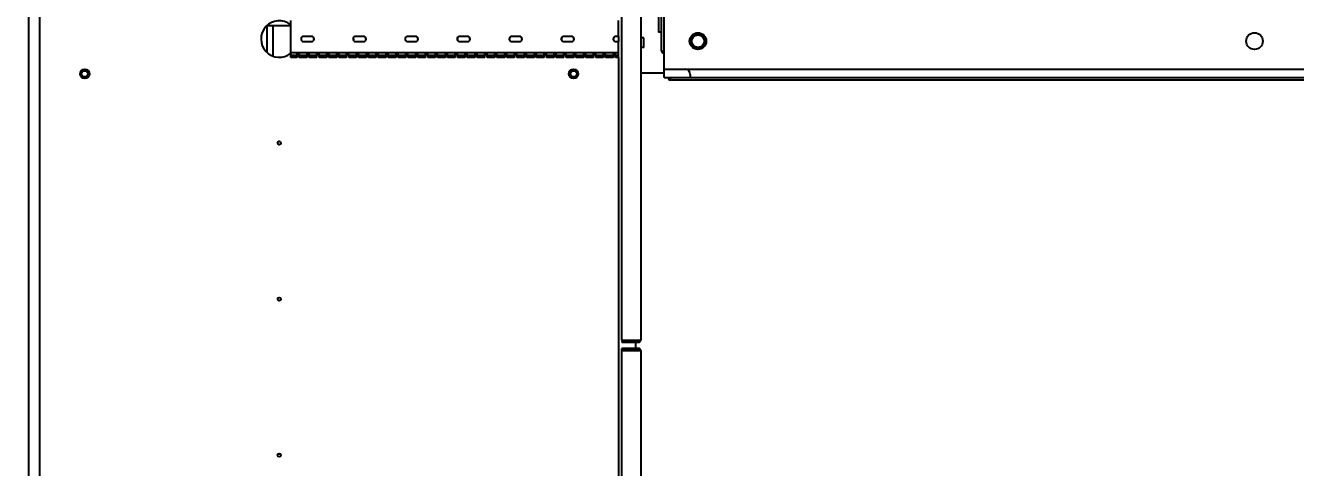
# Model space of a CAD drawing. Header units: feet. Extents: x -1522 to 974, y -3833 to 696.
# Drawn here: x 26.861 to 30.867, y 10.743 to 12.137 of the extents above; entities that cross this region are included whole.
import ezdxf

# ---------------------------------------------------------------- set-up
doc = ezdxf.new("R2010")
doc.units = ezdxf.units.FT
doc.header["$MEASUREMENT"] = 0
doc.layers.add('E-EQPM-XFMR-1500V', color=141, linetype='Continuous')
doc.layers.add('G-NPLT', color=67, linetype='Continuous', plot=False)
doc.styles.add('NEI-A', font='arial.ttf')

# ---------------------------------------------------------------- blocks, each defined once
blk = doc.blocks.new('INV SKID')
at = {"layer": 'E-EQPM-XFMR-1500V', "linetype": 'Continuous'}
for p, q in [((-9.3537, 3.4687), (-9.3537, -3.467)), ((-9.3176, -3.4424), (-9.3176, 3.4441)), ((-7.482, 0.0173), (-7.482, 3.4228)), ((-7.4229, 3.4228), (-7.4229, 0.0173)), ((-7.3573, 0.9293), (-7.3573, 3.3703)), ((-7.3671, 1.4871), (-7.3671, 0.9884)), ((-7.3491, 0.8457), (-7.3491, 1.1081)), ((-8.6024, 1.0081), (-8.6024, 0.926)), ((-8.601, 1.0097), (-8.5269, 1.0097)), ((-8.5827, 1.0097), (-8.5827, 0.9132)), ((-8.5269, 0.9087), (-8.5269, 1.0255)), ((-7.4934, 0.9753), (-7.4934, 1.0255)), ((-8.4613, 0.9753), (-8.4859, 0.9753)), ((-8.2972, 0.9753), (-8.3219, 0.9753)), ((-8.1332, 0.9753), (-8.1578, 0.9753)), ((-7.9692, 0.9753), (-7.9938, 0.9753)), ((-7.8051, 0.9753), (-7.8297, 0.9753)), ((-7.6411, 0.9753), (-7.6657, 0.9753)), ((-7.4934, 0.9753), (-7.5016, 0.9753)), ((-7.4934, 0.9753), (-7.4934, 0.9589)), ((-7.4131, 0.9704), (-7.4229, 0.9704)), ((-7.4131, 0.9408), (-7.4131, 0.9704)), ((-7.3573, 0.9884), (-7.3671, 0.9884)), ((-8.5094, 0.9238), (-8.5269, 0.9238)), ((-8.5064, 0.9211), (-8.5094, 0.9238)), ((-8.4975, 0.9238), (-8.5087, 0.9238)), ((-8.4969, 0.9238), (-8.4998, 0.9211)), ((-8.4782, 0.9238), (-8.4969, 0.9238)), ((-8.4859, 0.9589), (-8.4613, 0.9589)), ((-8.4752, 0.9211), (-8.4782, 0.9238)), ((-8.4663, 0.9238), (-8.4776, 0.9238)), ((-8.4657, 0.9238), (-8.4687, 0.9211)), ((-8.447, 0.9238), (-8.4657, 0.9238)), ((-8.4441, 0.9211), (-8.447, 0.9238)), ((-8.4351, 0.9238), (-8.4464, 0.9238)), ((-8.4345, 0.9238), (-8.4375, 0.9211)), ((-8.4159, 0.9238), (-8.4345, 0.9238)), ((-8.4129, 0.9211), (-8.4159, 0.9238)), ((-8.404, 0.9238), (-8.4152, 0.9238)), ((-8.4034, 0.9238), (-8.4063, 0.9211)), ((-8.3847, 0.9238), (-8.4034, 0.9238)), ((-8.3817, 0.9211), (-8.3847, 0.9238)), ((-8.3728, 0.9238), (-8.3841, 0.9238)), ((-8.3722, 0.9238), (-8.3752, 0.9211)), ((-8.3535, 0.9238), (-8.3722, 0.9238)), ((-8.3506, 0.9211), (-8.3535, 0.9238)), ((-8.3416, 0.9238), (-8.3529, 0.9238)), ((-8.341, 0.9238), (-8.344, 0.9211)), ((-8.3224, 0.9238), (-8.341, 0.9238)), ((-8.3194, 0.9211), (-8.3224, 0.9238)), ((-8.3219, 0.9589), (-8.2972, 0.9589)), ((-8.3105, 0.9238), (-8.3217, 0.9238)), ((-8.3099, 0.9238), (-8.3128, 0.9211)), ((-8.2912, 0.9238), (-8.3099, 0.9238)), ((-8.2882, 0.9211), (-8.2912, 0.9238)), ((-8.2793, 0.9238), (-8.2906, 0.9238)), ((-8.2787, 0.9238), (-8.2817, 0.9211)), ((-8.26, 0.9238), (-8.2787, 0.9238)), ((-8.2571, 0.9211), (-8.26, 0.9238)), ((-8.2481, 0.9238), (-8.2594, 0.9238)), ((-8.2475, 0.9238), (-8.2505, 0.9211)), ((-8.2289, 0.9238), (-8.2475, 0.9238)), ((-8.2259, 0.9211), (-8.2289, 0.9238)), ((-8.217, 0.9238), (-8.2282, 0.9238)), ((-8.2164, 0.9238), (-8.2193, 0.9211)), ((-8.1977, 0.9238), (-8.2164, 0.9238)), ((-8.1947, 0.9211), (-8.1977, 0.9238)), ((-8.1858, 0.9238), (-8.1971, 0.9238)), ((-8.1882, 0.9211), (-8.1852, 0.9238)), ((-8.1665, 0.9238), (-8.1852, 0.9238)), ((-8.1636, 0.9211), (-8.1665, 0.9238)), ((-8.1546, 0.9238), (-8.1659, 0.9238)), ((-8.1578, 0.9589), (-8.1332, 0.9589)), ((-8.157, 0.9211), (-8.154, 0.9238)), ((-8.1353, 0.9238), (-8.154, 0.9238)), ((-8.1324, 0.9211), (-8.1353, 0.9238)), ((-7.4934, 0.9238), (-8.1347, 0.9238)), ((-8.1258, 0.9211), (-8.1229, 0.9238)), ((-8.1012, 0.9211), (-8.1042, 0.9238)), ((-8.0947, 0.9211), (-8.0917, 0.9238)), ((-8.07, 0.9211), (-8.073, 0.9238)), ((-8.0635, 0.9211), (-8.0605, 0.9238)), ((-8.0389, 0.9211), (-8.0418, 0.9238)), ((-8.0323, 0.9211), (-8.0294, 0.9238)), ((-8.0077, 0.9211), (-8.0107, 0.9238)), ((-8.0011, 0.9211), (-7.9982, 0.9238)), ((-7.9938, 0.9589), (-7.9692, 0.9589)), ((-7.9765, 0.9211), (-7.9795, 0.9238)), ((-7.97, 0.9211), (-7.967, 0.9238)), ((-7.9454, 0.9211), (-7.9483, 0.9238)), ((-7.9388, 0.9211), (-7.9358, 0.9238)), ((-7.9142, 0.9211), (-7.9172, 0.9238)), ((-7.9076, 0.9211), (-7.9047, 0.9238)), ((-7.883, 0.9211), (-7.886, 0.9238)), ((-7.8765, 0.9211), (-7.8735, 0.9238)), ((-7.8519, 0.9211), (-7.8548, 0.9238)), ((-7.8453, 0.9211), (-7.8423, 0.9238)), ((-7.8297, 0.9589), (-7.8051, 0.9589)), ((-7.8207, 0.9211), (-7.8237, 0.9238)), ((-7.8141, 0.9211), (-7.8112, 0.9238)), ((-7.7895, 0.9211), (-7.7925, 0.9238)), ((-7.783, 0.9211), (-7.78, 0.9238)), ((-7.7584, 0.9211), (-7.7613, 0.9238)), ((-7.7518, 0.9211), (-7.7488, 0.9238)), ((-7.7272, 0.9211), (-7.7302, 0.9238)), ((-7.7206, 0.9211), (-7.7177, 0.9238)), ((-7.696, 0.9211), (-7.699, 0.9238)), ((-7.6895, 0.9211), (-7.6865, 0.9238)), ((-7.6649, 0.9211), (-7.6678, 0.9238)), ((-7.6657, 0.9589), (-7.6411, 0.9589)), ((-7.6583, 0.9211), (-7.6553, 0.9238)), ((-7.6337, 0.9211), (-7.6367, 0.9238)), ((-7.6271, 0.9211), (-7.6242, 0.9238)), ((-7.6025, 0.9211), (-7.6055, 0.9238)), ((-7.596, 0.9211), (-7.593, 0.9238)), ((-7.5714, 0.9211), (-7.5743, 0.9238)), ((-7.5648, 0.9211), (-7.5618, 0.9238)), ((-7.5402, 0.9211), (-7.5432, 0.9238)), ((-7.5336, 0.9211), (-7.5307, 0.9238)), ((-7.509, 0.9211), (-7.512, 0.9238)), ((-7.5025, 0.9211), (-7.4995, 0.9238)), ((-7.5016, 0.9589), (-7.4934, 0.9589)), ((-7.4934, 0.9087), (-7.4934, 0.9589)), ((-7.4131, 0.9408), (-7.4229, 0.9408)), ((-7.3573, 0.9293), (-7.3491, 0.9293)), ((-7.3507, 0.9277), (-7.3491, 0.9277)), ((-7.3507, 0.9228), (-7.3491, 0.9228)), ((-8.5064, 0.9146), (-8.5269, 0.9146)), ((-8.5064, 0.9087), (-8.5269, 0.9087)), ((-8.5064, 0.9087), (-8.5064, 0.9211)), ((-8.5064, 0.9179), (-8.4998, 0.9179)), ((-8.4998, 0.9087), (-8.4998, 0.9211)), ((-8.4752, 0.9146), (-8.4998, 0.9146)), ((-8.4752, 0.9087), (-8.4998, 0.9087)), ((-8.4752, 0.9087), (-8.4752, 0.9211)), ((-8.4752, 0.9179), (-8.4687, 0.9179)), ((-8.4687, 0.9087), (-8.4687, 0.9211)), ((-8.4441, 0.9146), (-8.4687, 0.9146)), ((-8.4441, 0.9087), (-8.4687, 0.9087)), ((-8.4441, 0.9087), (-8.4441, 0.9211)), ((-8.4441, 0.9179), (-8.4375, 0.9179)), ((-8.4375, 0.9087), (-8.4375, 0.9211)), ((-8.4129, 0.9146), (-8.4375, 0.9146)), ((-8.4129, 0.9087), (-8.4375, 0.9087)), ((-8.4129, 0.9087), (-8.4129, 0.9211)), ((-8.4129, 0.9179), (-8.4063, 0.9179)), ((-8.4063, 0.9087), (-8.4063, 0.9211)), ((-8.3817, 0.9146), (-8.4063, 0.9146)), ((-8.3817, 0.9087), (-8.4063, 0.9087)), ((-8.3817, 0.9087), (-8.3817, 0.9211)), ((-8.3817, 0.9179), (-8.3752, 0.9179)), ((-8.3752, 0.9087), (-8.3752, 0.9211)), ((-8.3506, 0.9146), (-8.3752, 0.9146)), ((-8.3506, 0.9087), (-8.3752, 0.9087)), ((-8.3506, 0.9087), (-8.3506, 0.9211)), ((-8.3506, 0.9179), (-8.344, 0.9179)), ((-8.344, 0.9087), (-8.344, 0.9211)), ((-8.3194, 0.9146), (-8.344, 0.9146)), ((-8.3194, 0.9087), (-8.344, 0.9087)), ((-8.3194, 0.9087), (-8.3194, 0.9211)), ((-8.3194, 0.9179), (-8.3128, 0.9179)), ((-8.3128, 0.9087), (-8.3128, 0.9211)), ((-8.2882, 0.9146), (-8.3128, 0.9146)), ((-8.2882, 0.9087), (-8.3128, 0.9087)), ((-8.2882, 0.9087), (-8.2882, 0.9211)), ((-8.2882, 0.9179), (-8.2817, 0.9179)), ((-8.2817, 0.9087), (-8.2817, 0.9211)), ((-8.2571, 0.9146), (-8.2817, 0.9146)), ((-8.2571, 0.9087), (-8.2817, 0.9087)), ((-8.2571, 0.9087), (-8.2571, 0.9211)), ((-8.2571, 0.9179), (-8.2505, 0.9179)), ((-8.2505, 0.9087), (-8.2505, 0.9211)), ((-8.2259, 0.9146), (-8.2505, 0.9146)), ((-8.2259, 0.9087), (-8.2505, 0.9087)), ((-8.2259, 0.9087), (-8.2259, 0.9211)), ((-8.2259, 0.9179), (-8.2193, 0.9179)), ((-8.2193, 0.9087), (-8.2193, 0.9211)), ((-8.1947, 0.9146), (-8.2193, 0.9146)), ((-8.1947, 0.9087), (-8.2193, 0.9087)), ((-8.1947, 0.9087), (-8.1947, 0.9211)), ((-8.1947, 0.9179), (-8.1882, 0.9179)), ((-8.1882, 0.9087), (-8.1882, 0.9211)), ((-8.1636, 0.9146), (-8.1882, 0.9146)), ((-8.1636, 0.9087), (-8.1882, 0.9087)), ((-8.1636, 0.9087), (-8.1636, 0.9211)), ((-8.1636, 0.9179), (-8.157, 0.9179)), ((-8.157, 0.9087), (-8.157, 0.9211)), ((-8.1324, 0.9146), (-8.157, 0.9146)), ((-8.1324, 0.9087), (-8.157, 0.9087)), ((-8.1324, 0.9087), (-8.1324, 0.9211)), ((-8.1324, 0.9179), (-8.1258, 0.9179)), ((-8.1258, 0.9087), (-8.1258, 0.9211)), ((-8.1012, 0.9146), (-8.1258, 0.9146)), ((-8.1012, 0.9087), (-8.1258, 0.9087)), ((-8.1012, 0.9087), (-8.1012, 0.9211)), ((-8.1012, 0.9179), (-8.0947, 0.9179)), ((-8.0947, 0.9087), (-8.0947, 0.9211)), ((-8.07, 0.9146), (-8.0947, 0.9146)), ((-8.07, 0.9087), (-8.0947, 0.9087)), ((-8.07, 0.9087), (-8.07, 0.9211)), ((-8.07, 0.9179), (-8.0635, 0.9179)), ((-8.0635, 0.9087), (-8.0635, 0.9211)), ((-8.0389, 0.9146), (-8.0635, 0.9146)), ((-8.0389, 0.9087), (-8.0635, 0.9087)), ((-8.0389, 0.9087), (-8.0389, 0.9211)), ((-8.0389, 0.9179), (-8.0323, 0.9179)), ((-8.0323, 0.9087), (-8.0323, 0.9211)), ((-8.0077, 0.9146), (-8.0323, 0.9146)), ((-8.0077, 0.9087), (-8.0323, 0.9087)), ((-8.0077, 0.9087), (-8.0077, 0.9211)), ((-8.0077, 0.9179), (-8.0011, 0.9179)), ((-8.0011, 0.9087), (-8.0011, 0.9211)), ((-7.9765, 0.9146), (-8.0011, 0.9146)), ((-7.9765, 0.9087), (-8.0011, 0.9087)), ((-7.9765, 0.9087), (-7.9765, 0.9211)), ((-7.9765, 0.9179), (-7.97, 0.9179)), ((-7.97, 0.9087), (-7.97, 0.9211)), ((-7.9454, 0.9146), (-7.97, 0.9146)), ((-7.9454, 0.9087), (-7.97, 0.9087)), ((-7.9454, 0.9087), (-7.9454, 0.9211)), ((-7.9454, 0.9179), (-7.9388, 0.9179)), ((-7.9388, 0.9087), (-7.9388, 0.9211)), ((-7.9142, 0.9146), (-7.9388, 0.9146)), ((-7.9142, 0.9087), (-7.9388, 0.9087)), ((-7.9142, 0.9087), (-7.9142, 0.9211)), ((-7.9142, 0.9179), (-7.9076, 0.9179)), ((-7.9076, 0.9087), (-7.9076, 0.9211)), ((-7.883, 0.9146), (-7.9076, 0.9146)), ((-7.883, 0.9087), (-7.9076, 0.9087)), ((-7.883, 0.9087), (-7.883, 0.9211)), ((-7.883, 0.9179), (-7.8765, 0.9179)), ((-7.8765, 0.9087), (-7.8765, 0.9211)), ((-7.8519, 0.9146), (-7.8765, 0.9146)), ((-7.8519, 0.9087), (-7.8765, 0.9087)), ((-7.8519, 0.9087), (-7.8519, 0.9211)), ((-7.8519, 0.9179), (-7.8453, 0.9179)), ((-7.8453, 0.9087), (-7.8453, 0.9211)), ((-7.8207, 0.9146), (-7.8453, 0.9146)), ((-7.8207, 0.9087), (-7.8453, 0.9087)), ((-7.8207, 0.9087), (-7.8207, 0.9211)), ((-7.8207, 0.9179), (-7.8141, 0.9179)), ((-7.8141, 0.9087), (-7.8141, 0.9211)), ((-7.7895, 0.9146), (-7.8141, 0.9146)), ((-7.7895, 0.9087), (-7.8141, 0.9087)), ((-7.7895, 0.9087), (-7.7895, 0.9211)), ((-7.7895, 0.9179), (-7.783, 0.9179)), ((-7.783, 0.9087), (-7.783, 0.9211)), ((-7.7584, 0.9146), (-7.783, 0.9146)), ((-7.7584, 0.9087), (-7.783, 0.9087)), ((-7.7584, 0.9087), (-7.7584, 0.9211)), ((-7.7584, 0.9179), (-7.7518, 0.9179)), ((-7.7518, 0.9087), (-7.7518, 0.9211)), ((-7.7272, 0.9146), (-7.7518, 0.9146)), ((-7.7272, 0.9087), (-7.7518, 0.9087)), ((-7.7272, 0.9087), (-7.7272, 0.9211)), ((-7.7272, 0.9179), (-7.7206, 0.9179)), ((-7.7206, 0.9087), (-7.7206, 0.9211)), ((-7.696, 0.9146), (-7.7206, 0.9146)), ((-7.696, 0.9087), (-7.7206, 0.9087)), ((-7.696, 0.9087), (-7.696, 0.9211)), ((-7.696, 0.9179), (-7.6895, 0.9179)), ((-7.6895, 0.9087), (-7.6895, 0.9211)), ((-7.6649, 0.9146), (-7.6895, 0.9146)), ((-7.6649, 0.9087), (-7.6895, 0.9087)), ((-7.6649, 0.9087), (-7.6649, 0.9211)), ((-7.6649, 0.9179), (-7.6583, 0.9179)), ((-7.6583, 0.9087), (-7.6583, 0.9211)), ((-7.6337, 0.9146), (-7.6583, 0.9146)), ((-7.6337, 0.9087), (-7.6583, 0.9087)), ((-7.6337, 0.9087), (-7.6337, 0.9211)), ((-7.6337, 0.9179), (-7.6271, 0.9179)), ((-7.6271, 0.9087), (-7.6271, 0.9211)), ((-7.6025, 0.9146), (-7.6271, 0.9146)), ((-7.6025, 0.9087), (-7.6271, 0.9087)), ((-7.6025, 0.9087), (-7.6025, 0.9211)), ((-7.6025, 0.9179), (-7.596, 0.9179)), ((-7.596, 0.9087), (-7.596, 0.9211)), ((-7.5714, 0.9146), (-7.596, 0.9146)), ((-7.5714, 0.9087), (-7.596, 0.9087)), ((-7.5714, 0.9087), (-7.5714, 0.9211)), ((-7.5714, 0.9179), (-7.5648, 0.9179)), ((-7.5648, 0.9087), (-7.5648, 0.9211)), ((-7.5402, 0.9146), (-7.5648, 0.9146)), ((-7.5402, 0.9087), (-7.5648, 0.9087)), ((-7.5402, 0.9087), (-7.5402, 0.9211)), ((-7.5402, 0.9179), (-7.5336, 0.9179)), ((-7.5336, 0.9087), (-7.5336, 0.9211)), ((-7.509, 0.9146), (-7.5336, 0.9146)), ((-7.509, 0.9087), (-7.5336, 0.9087)), ((-7.509, 0.9087), (-7.509, 0.9211)), ((-7.509, 0.9179), (-7.5025, 0.9179)), ((-7.5025, 0.9087), (-7.5025, 0.9211)), ((-7.4934, 0.9146), (-7.5025, 0.9146)), ((-7.4934, 0.9087), (-7.5025, 0.9087)), ((-7.4934, 0.9087), (-7.4934, -0.9069)), ((-7.4229, 0.8604), (-7.3491, 0.8604)), ((-7.3491, 0.8719), (-1.4436, 0.8719)), ((-7.3491, 0.8457), (-1.4436, 0.8457)), ((-7.336, 0.8457), (-7.336, 0.844)), ((-7.331, 0.8457), (-7.331, 0.844)), ((-7.3294, 0.8375), (-7.3294, 0.8457)), ((-7.2671, 0.8555), (-7.2671, 0.8457)), ((-3.4318, 0.8375), (-7.3294, 0.8375)), ((-7.482, 0.0173), (-7.4229, 0.0173)), ((-7.482, 0.0156), (-7.482, 0.0107)), ((-7.482, 0.0156), (-7.4295, 0.0156)), ((-7.482, 0.0107), (-7.4295, 0.0107)), ((-7.4393, 0.0107), (-7.4393, -0.009)), ((-7.482, -0.0139), (-7.482, -0.009)), ((-7.4295, -0.009), (-7.482, -0.009)), ((-7.4295, -0.0139), (-7.482, -0.0139)), ((-7.482, -3.4211), (-7.482, -0.0155)), ((-7.482, -0.0155), (-7.4229, -0.0155)), ((-7.4229, -0.0155), (-7.4229, -3.4211)), ((-8.559, -0.342), (-8.567, -0.342))]:
    blk.add_line(p, q, dxfattribs=at)
for centre, radius in [((-7.2425, 0.9605), 0.0262), ((-7.2425, 0.9605), 0.023), ((-7.2425, 0.9605), 0.0197), ((-5.4872, 0.9605), 0.0262), ((-9.1765, 0.8572), 0.0148), ((-9.1765, 0.8572), 0.00984), ((-7.6345, 0.8572), 0.0148), ((-7.6345, 0.8572), 0.00984), ((-8.563, 0.639), 0.00541), ((-8.563, 0.1469), 0.00541), ((-8.563, -0.3453), 0.00541)]:
    blk.add_circle(centre, radius, dxfattribs=at)
for centre, radius, start, end in [((-8.563, 0.9671), 0.0574, 50.8776, 309.6421), ((-8.4859, 0.9671), 0.0082, 90, 270), ((-8.4613, 0.9671), 0.0082, 270, 90), ((-8.3219, 0.9671), 0.0082, 90, 270), ((-8.3333, 0.9671), 0.00541, 321.4309, 38.5556), ((-8.2972, 0.9671), 0.0082, 270, 90), ((-8.1578, 0.9671), 0.0082, 90, 270), ((-8.1332, 0.9671), 0.0082, 270, 90), ((-7.9938, 0.9671), 0.0082, 90, 270), ((-8.0052, 0.9671), 0.00541, 321.4309, 38.5556), ((-7.9692, 0.9671), 0.0082, 270, 90), ((-7.8297, 0.9671), 0.0082, 90, 270), ((-7.8051, 0.9671), 0.0082, 270, 90), ((-7.6657, 0.9671), 0.0082, 90, 270), ((-7.6772, 0.9671), 0.00541, 321.4309, 38.5556), ((-7.6411, 0.9671), 0.0082, 270, 90), ((-7.5016, 0.9671), 0.0082, 90, 270), ((-7.3507, 0.9293), 0.00656, 180, 270), ((-7.3507, 0.9293), 0.00164, 180, 270), ((-7.3294, 0.844), 0.00656, 180, 270), ((-7.3294, 0.844), 0.00164, 180, 270), ((-7.4295, 0.0173), 0.00656, 270, 0), ((-7.4295, 0.0173), 0.00164, 270, 0), ((-7.4295, -0.0155), 0.00656, 0, 90), ((-7.4295, -0.0155), 0.00164, 0, 90)]:
    blk.add_arc(centre, radius, start, end, dxfattribs=at)
blk.add_ellipse((-7.2807, 0.8555), major_axis=(0, 0.0164), ratio=0.833333, start_param=-1.570796, end_param=0, dxfattribs=at)

msp = doc.modelspace()

# ---------------------------------------------------------------- block references
msp.add_blockref('INV SKID', (36.22501, 11.12722))

# ---------------------------------------------------------------- texts
at = {"layer": 'G-NPLT', "insert": (-1524.03887, 222.65943), "char_height": 50.15749436, "attachment_point": 1, "style": 'NEI-A'}
msp.add_mtext_dynamic_manual_height_columns('\\pxi-5,l5,ql;THIS INVERTER NEEDS TO BE UPDATED WITH THE CORRECT INVERTER JOB SPECIFIC. GET FROM THE INVERTER XREF.', width=1665.7235448, gutter_width=214.91157, heights=[0], dxfattribs=at)

doc.saveas('drawing.dxf')
